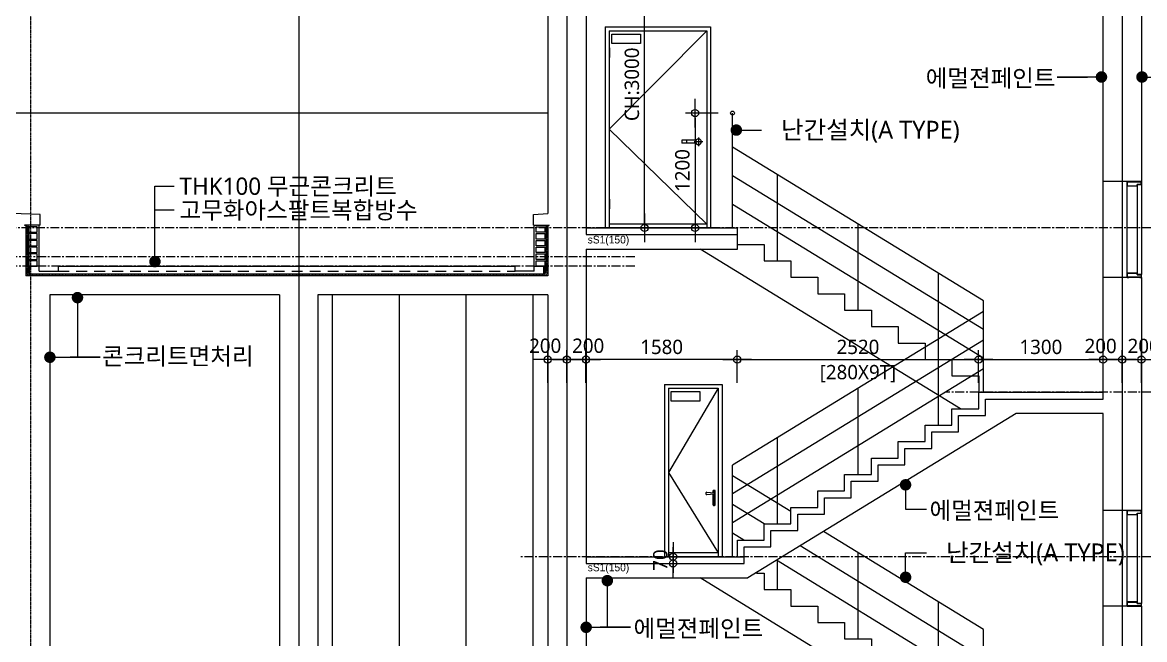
# Model space of a CAD drawing. Header units: millimetres. Extents: x -65167 to 413267, y -17142 to 66587.
# Drawn here: x 306857 to 318575, y 38918 to 45362 of the extents above; entities that cross this region are included whole.
import ezdxf
from ezdxf.enums import TextEntityAlignment as Align

# ---------------------------------------------------------------- set-up
doc = ezdxf.new("R2010")
doc.units = ezdxf.units.MM
doc.header["$LTSCALE"] = 75
doc.header["$MEASUREMENT"] = 0
doc.header["$PDSIZE"] = -10
for name, pattern in [('-HID', [2.5, 1.5, -1]), ('CEN', [62, 60, -1, 0, -1]), ('CENTER', [2, 1.25, -0.25, 0.25, -0.25]), ('HID', [2.5, 1.5, -1]), ('HIDDEN', [2, 1, -1])]:
    doc.linetypes.add(name, pattern=pattern)
doc.layers.get('0').update_dxf_attribs({"linetype": 'CONTINUOUS'})
doc.layers.get('Defpoints').update_dxf_attribs({"color": 171, "linetype": 'CONTINUOUS'})
doc.layers.add('A-XXXX-HATC', color=8, linetype='CONTINUOUS', lineweight=18)
for name, color, linetype in [('CEN(ST)', 1, 'CENTER'), ('center(창호)', 1, 'CEN'), ('COL', 2, 'CONTINUOUS'), ('CON', 2, 'CONTINUOUS'), ('DOOR', 4, 'CONTINUOUS'), ('DOOR-ELE', 252, 'CONTINUOUS'), ('ELE-5', 5, 'CONTINUOUS'), ('FIN', 8, 'CONTINUOUS'), ('FIN-2', 9, 'CONTINUOUS'), ('NDIM', 7, 'CONTINUOUS'), ('OPEN', 1, '-HID'), ('stair-hand', 252, 'CONTINUOUS'), ('SYM', 7, 'CONTINUOUS'), ('TEXT(MIN)', 7, 'CONTINUOUS'), ('TEXT(노트)', 7, 'CONTINUOUS'), ('WAL', 3, 'CONTINUOUS'), ('WIPEOUT', 7, 'CONTINUOUS'), ('wire-meshes', 1, 'CONTINUOUS'), ('방수', 8, 'HIDDEN')]:
    doc.layers.add(name, color=color, linetype=linetype)
doc.styles.add('CGS', font='cgse', dxfattribs={"bigfont": 'cgs'})
doc.styles.add('나눔바른고딕', font='NanumBarunGothic.ttf')
doc.dimstyles.new('NDIM 1200', dxfattribs={"dimscale": 75, "dimtxt": 3, "dimasz": 1, "dimexe": 2, "dimexo": 2, "dimgap": 1, "dimtad": 1, "dimdec": 0, "dimdsep": 46, "dimtxsty": 'CGS', "dimblk": 'DOT0', "dimcen": 1, "dimdle": 8, "dimclrd": 256, "dimclre": 256, "dimclrt": 256, "dimadec": 0, "dimazin": 0, "dimtfac": 1, "dimtdec": 0, "dimtix": 1, "dimtmove": 2, "dimatfit": 3, "dimldrblk": 'DOT0', "dimfxl": 1, "dimtolj": 1, "dimtzin": 0, "dimlwd": -1, "dimlwe": -1, "dimarcsym": 0})

# ---------------------------------------------------------------- blocks, each defined once
blk = doc.blocks.new('A$Cf4a16f9c')
blk.add_wipeout([(0, 0), (1100, 0), (1100, 2100), (0, 2100)]).dxf.layer = 'WIPEOUT'
at = {"layer": 'center(창호)'}
for p, q in [((125, 945), (125, 855)), ((80, 900), (170, 900))]:
    blk.add_line(p, q, dxfattribs=at)
at = {"layer": 'DOOR', "ltscale": 1000}
for p, q in [((0, 2100), (0, 0)), ((1100, 2100), (0, 2100)), ((40, 2060), (40, 0)), ((1060, 2060), (40, 2060)), ((1060, 2060), (1060, 0)), ((1100, 2100), (1100, 0)), ((0, 0), (1100, 0)), ((40, 40), (1060, 40))]:
    blk.add_line(p, q, dxfattribs=at)
blk.add_circle((125, 900), 30, dxfattribs=at)
at = {"layer": 'DOOR-ELE', "ltscale": 1000}
for p, q in [((151, 915), (300, 915)), ((151, 885), (300, 885)), ((250, 915), (250, 885)), ((300, 915), (300, 885))]:
    blk.add_line(p, q, dxfattribs=at)
for points in [[(1030, 2025), (730, 2025), (730, 1925), (1030, 1925)], [(1060, 1780), (1050, 1780), (1050, 1880), (1060, 1880)], [(1060, 200), (1050, 200), (1050, 300), (1060, 300)]]:
    blk.add_lwpolyline(points, close=True, dxfattribs=at)
at = {"layer": 'OPEN', "ltscale": 700}
for p, q in [((40, 2060), (1060, 1030)), ((1060, 1030), (40, 40))]:
    blk.add_line(p, q, dxfattribs=at)
blk = doc.blocks.new('A$C547E5452')
at = {"layer": 'DOOR'}
for p, q in [((0, -32), (0, -972)), ((44, -47), (44, -957)), ((150, -957), (150, -47))]:
    blk.add_line(p, q, dxfattribs=at)
for points in [[(150, -2), (133, -2), (133, -3), (148, -3), (148, -45), (46, -45), (46, -30), (2, -30), (2, -3), (16, -3), (16, -2), (0, -2), (0, -32), (44, -32), (44, -47), (150, -47)], [(10, -3), (10, -5), (140, -5), (140, -3)], [(150, -1002), (133, -1002), (133, -1000), (148, -1000), (148, -958), (46, -958), (46, -973), (2, -973), (2, -1000), (16, -1000), (16, -1002), (0, -1002), (0, -972), (44, -972), (44, -957), (150, -957)], [(10, -1000), (10, -998), (140, -998), (140, -1000)]]:
    blk.add_lwpolyline(points, close=True, dxfattribs=at)
blk = doc.blocks.new('DOT0')
blk.add_line((-3, 0), (3, 0))
at = {"color": 6}
blk.add_circle((0, 0), 0.75, dxfattribs=at)
blk = doc.blocks.new('*D1269')
at = {"layer": 'Defpoints', "color": 0, "ltscale": 0.4, "transparency": 16777216}
for p in [(312342, 41841), (312342, 41499), (312542, 41499)]:
    blk.add_point(p, dxfattribs=at)
at = {"layer": 'NDIM', "ltscale": 0.4, "transparency": 16777216}
for p, q in [((312342, 41599), (312342, 41941)), ((312492, 41841), (312392, 41841)), ((312542, 41599), (312542, 41941))]:
    blk.add_line(p, q, dxfattribs=at)
at = {"layer": 'NDIM', "ltscale": 0.4, "transparency": 16777216, "xscale": 50, "yscale": 50, "zscale": 50, "rotation": 180}
blk.add_blockref('DOT0', (312342, 41841), dxfattribs=at)
at = {"layer": 'NDIM', "ltscale": 0.4, "transparency": 16777216, "xscale": 50, "yscale": 50, "zscale": 50}
blk.add_blockref('DOT0', (312542, 41841), dxfattribs=at)
at = {"layer": 'NDIM', "ltscale": 0.4, "transparency": 16777216, "insert": (312316, 41985), "char_height": 150, "attachment_point": 5, "style": '나눔바른고딕'}
blk.add_mtext('\\A1;200', dxfattribs=at)
blk = doc.blocks.new('*D1270')
at = {"layer": 'Defpoints', "color": 0, "ltscale": 0.4, "transparency": 16777216}
for p in [(312742, 41841), (312542, 41499), (312742, 41499)]:
    blk.add_point(p, dxfattribs=at)
at = {"layer": 'NDIM', "ltscale": 0.4, "transparency": 16777216}
for p, q in [((312542, 41599), (312542, 41941)), ((312592, 41841), (312692, 41841)), ((312742, 41599), (312742, 41941))]:
    blk.add_line(p, q, dxfattribs=at)
at = {"layer": 'NDIM', "ltscale": 0.4, "transparency": 16777216, "xscale": 50, "yscale": 50, "zscale": 50, "rotation": 180}
blk.add_blockref('DOT0', (312542, 41841), dxfattribs=at)
at = {"layer": 'NDIM', "ltscale": 0.4, "transparency": 16777216, "xscale": 50, "yscale": 50, "zscale": 50}
blk.add_blockref('DOT0', (312742, 41841), dxfattribs=at)
at = {"layer": 'NDIM', "ltscale": 0.4, "transparency": 16777216, "insert": (312765, 41985), "char_height": 150, "attachment_point": 5, "style": '나눔바른고딕'}
blk.add_mtext('\\A1;200', dxfattribs=at)
blk = doc.blocks.new('*D1271')
at = {"layer": 'Defpoints', "color": 0, "ltscale": 0.4, "transparency": 16777216}
for p in [(312742, 41841), (312742, 41499), (314322, 41499)]:
    blk.add_point(p, dxfattribs=at)
at = {"layer": 'NDIM', "ltscale": 0.4, "transparency": 16777216}
for p, q in [((312742, 41599), (312742, 41941)), ((314272, 41841), (312792, 41841)), ((314322, 41599), (314322, 41941))]:
    blk.add_line(p, q, dxfattribs=at)
at = {"layer": 'NDIM', "ltscale": 0.4, "transparency": 16777216, "xscale": 50, "yscale": 50, "zscale": 50, "rotation": 180}
blk.add_blockref('DOT0', (312742, 41841), dxfattribs=at)
at = {"layer": 'NDIM', "ltscale": 0.4, "transparency": 16777216, "xscale": 50, "yscale": 50, "zscale": 50}
blk.add_blockref('DOT0', (314322, 41841), dxfattribs=at)
at = {"layer": 'NDIM', "ltscale": 0.4, "transparency": 16777216, "insert": (313532, 41973), "char_height": 150, "attachment_point": 5, "style": '나눔바른고딕'}
blk.add_mtext('\\A1;1580', dxfattribs=at)
blk = doc.blocks.new('*D1272')
at = {"layer": 'Defpoints', "color": 0, "ltscale": 0.4, "transparency": 16777216}
for p in [(316842, 41841), (314322, 41499), (316842, 41499)]:
    blk.add_point(p, dxfattribs=at)
at = {"layer": 'NDIM', "ltscale": 0.4, "transparency": 16777216}
for p, q in [((314322, 41599), (314322, 41941)), ((314372, 41841), (316792, 41841)), ((316842, 41599), (316842, 41941))]:
    blk.add_line(p, q, dxfattribs=at)
at = {"layer": 'NDIM', "ltscale": 0.4, "transparency": 16777216, "xscale": 50, "yscale": 50, "zscale": 50, "rotation": 180}
blk.add_blockref('DOT0', (314322, 41841), dxfattribs=at)
at = {"layer": 'NDIM', "ltscale": 0.4, "transparency": 16777216, "xscale": 50, "yscale": 50, "zscale": 50}
blk.add_blockref('DOT0', (316842, 41841), dxfattribs=at)
at = {"layer": 'NDIM', "ltscale": 0.4, "transparency": 16777216, "char_height": 150, "attachment_point": 5, "style": '나눔바른고딕'}
for s, insert in [('\\A1;2520', (315582, 41973)), ('\\A1;[280X9T]', (315582, 41694))]:
    blk.add_mtext(s, dxfattribs=dict(at, insert=insert))
blk = doc.blocks.new('*D1273')
at = {"layer": 'Defpoints', "color": 0, "ltscale": 0.4, "transparency": 16777216}
for p in [(318142, 41841), (316842, 41499), (318142, 41499)]:
    blk.add_point(p, dxfattribs=at)
at = {"layer": 'NDIM', "ltscale": 0.4, "transparency": 16777216}
for p, q in [((316842, 41599), (316842, 41941)), ((316892, 41841), (318092, 41841)), ((318142, 41599), (318142, 41941))]:
    blk.add_line(p, q, dxfattribs=at)
at = {"layer": 'NDIM', "ltscale": 0.4, "transparency": 16777216, "xscale": 50, "yscale": 50, "zscale": 50, "rotation": 180}
blk.add_blockref('DOT0', (316842, 41841), dxfattribs=at)
at = {"layer": 'NDIM', "ltscale": 0.4, "transparency": 16777216, "xscale": 50, "yscale": 50, "zscale": 50}
blk.add_blockref('DOT0', (318142, 41841), dxfattribs=at)
at = {"layer": 'NDIM', "ltscale": 0.4, "transparency": 16777216, "insert": (317492, 41973), "char_height": 150, "attachment_point": 5, "style": '나눔바른고딕'}
blk.add_mtext('\\A1;1300', dxfattribs=at)
blk = doc.blocks.new('*D1274')
at = {"layer": 'Defpoints', "color": 0, "ltscale": 0.4, "transparency": 16777216}
for p in [(318142, 41841), (318142, 41499), (318342, 41499)]:
    blk.add_point(p, dxfattribs=at)
at = {"layer": 'NDIM', "ltscale": 0.4, "transparency": 16777216}
for p, q in [((318142, 41599), (318142, 41941)), ((318292, 41841), (318192, 41841)), ((318342, 41599), (318342, 41941))]:
    blk.add_line(p, q, dxfattribs=at)
at = {"layer": 'NDIM', "ltscale": 0.4, "transparency": 16777216, "xscale": 50, "yscale": 50, "zscale": 50, "rotation": 180}
blk.add_blockref('DOT0', (318142, 41841), dxfattribs=at)
at = {"layer": 'NDIM', "ltscale": 0.4, "transparency": 16777216, "xscale": 50, "yscale": 50, "zscale": 50}
blk.add_blockref('DOT0', (318342, 41841), dxfattribs=at)
at = {"layer": 'NDIM', "ltscale": 0.4, "transparency": 16777216, "insert": (318116, 41983), "char_height": 150, "attachment_point": 5, "style": '나눔바른고딕'}
blk.add_mtext('\\A1;200', dxfattribs=at)
blk = doc.blocks.new('*D1275')
at = {"layer": 'Defpoints', "color": 0, "ltscale": 0.4, "transparency": 16777216}
for p in [(318542, 41841), (318342, 41499), (318542, 41499)]:
    blk.add_point(p, dxfattribs=at)
at = {"layer": 'NDIM', "ltscale": 0.4, "transparency": 16777216}
for p, q in [((318342, 41599), (318342, 41941)), ((318392, 41841), (318492, 41841)), ((318542, 41599), (318542, 41941))]:
    blk.add_line(p, q, dxfattribs=at)
at = {"layer": 'NDIM', "ltscale": 0.4, "transparency": 16777216, "xscale": 50, "yscale": 50, "zscale": 50, "rotation": 180}
blk.add_blockref('DOT0', (318342, 41841), dxfattribs=at)
at = {"layer": 'NDIM', "ltscale": 0.4, "transparency": 16777216, "xscale": 50, "yscale": 50, "zscale": 50}
blk.add_blockref('DOT0', (318542, 41841), dxfattribs=at)
at = {"layer": 'NDIM', "ltscale": 0.4, "transparency": 16777216, "insert": (318565, 41983), "char_height": 150, "attachment_point": 5, "style": '나눔바른고딕'}
blk.add_mtext('\\A1;200', dxfattribs=at)
blk = doc.blocks.new('*D1300')
at = {"layer": 'Defpoints', "color": 0, "ltscale": 0.4, "transparency": 16777216}
for p in [(314222, 44416), (313881, 43216), (314222, 43216)]:
    blk.add_point(p, dxfattribs=at)
at = {"layer": 'NDIM', "ltscale": 0.4, "transparency": 16777216}
for p, q in [((314122, 44416), (313781, 44416)), ((313881, 44366), (313881, 43266)), ((314122, 43216), (313781, 43216))]:
    blk.add_line(p, q, dxfattribs=at)
at = {"layer": 'NDIM', "ltscale": 0.4, "transparency": 16777216, "xscale": 50, "yscale": 50, "zscale": 50}
for p, rotation in [((313881, 44416), 90), ((313881, 43216), 270)]:
    blk.add_blockref('DOT0', p, dxfattribs=dict(at, rotation=rotation))
at = {"layer": 'NDIM', "ltscale": 0.4, "transparency": 16777216, "insert": (313749, 43816), "char_height": 150, "attachment_point": 5, "rotation": 90, "style": '나눔바른고딕'}
blk.add_mtext('\\A1;1200', dxfattribs=at)
blk = doc.blocks.new('*D1302')
at = {"layer": 'Defpoints', "color": 0, "ltscale": 0.4, "transparency": 16777216}
for p in [(312929, 46216), (313354, 46216), (312929, 43216)]:
    blk.add_point(p, dxfattribs=at)
at = {"layer": 'NDIM', "ltscale": 0.4, "transparency": 16777216}
for p, q in [((313029, 46216), (313454, 46216)), ((313354, 43266), (313354, 46166)), ((313029, 43216), (313454, 43216))]:
    blk.add_line(p, q, dxfattribs=at)
at = {"layer": 'NDIM', "ltscale": 0.4, "transparency": 16777216, "xscale": 50, "yscale": 50, "zscale": 50}
for p, rotation in [((313354, 46216), 90), ((313354, 43216), 270)]:
    blk.add_blockref('DOT0', p, dxfattribs=dict(at, rotation=rotation))
at = {"layer": 'NDIM', "ltscale": 0.4, "transparency": 16777216, "insert": (313222, 44716), "char_height": 150, "attachment_point": 5, "rotation": 90, "style": '나눔바른고딕'}
blk.add_mtext('\\A1;CH:3000', dxfattribs=at)
blk = doc.blocks.new('*D1553')
at = {"layer": 'Defpoints', "color": 0, "ltscale": 0.4, "transparency": 16777216}
for p in [(313226, 39783), (313226, 39713), (313651, 39713)]:
    blk.add_point(p, dxfattribs=at)
at = {"layer": 'NDIM', "ltscale": 0.4, "transparency": 16777216}
for p, q in [((313651, 39833), (313651, 39883)), ((313326, 39783), (313751, 39783)), ((313651, 39783), (313651, 39713)), ((313326, 39713), (313751, 39713)), ((313651, 39663), (313651, 39613))]:
    blk.add_line(p, q, dxfattribs=at)
at = {"layer": 'NDIM', "ltscale": 0.4, "transparency": 16777216, "xscale": 50, "yscale": 50, "zscale": 50}
for p, rotation in [((313651, 39783), 270), ((313651, 39713), 90)]:
    blk.add_blockref('DOT0', p, dxfattribs=dict(at, rotation=rotation))
at = {"layer": 'NDIM', "ltscale": 0.4, "transparency": 16777216, "insert": (313519, 39748), "char_height": 150, "attachment_point": 5, "rotation": 90, "style": '나눔바른고딕'}
blk.add_mtext('\\A1;70', dxfattribs=at)

msp = doc.modelspace()

# ---------------------------------------------------------------- hatches: boundary and pattern name
at = {"layer": 'A-XXXX-HATC', "ltscale": 0.1}
h = msp.add_hatch(dxfattribs=at)
h.set_pattern_fill('ANSI37', color=256, scale=100)
h.set_pattern_definition([(45, (-34894850.306, 1086675.003), (-8.838834765, 8.838834765), []), (135, (-34894850.306, 1086675.003), (-8.838834765, -8.838834765), [])])
edge = h.paths.add_edge_path()
edge.add_line((306932.4, 42816.1), (306932.4, 42736.1))
edge.add_line((306932.4, 42736.1), (306931.2, 42736.1))
edge.add_line((306931.2, 42736.1), (306912.4, 42754.9))
edge.add_line((306912.4, 42754.9), (306912.4, 42816.1))
edge.add_line((306912.4, 42816.1), (306932.4, 42816.1))
h = msp.add_hatch(dxfattribs=at)
h.set_pattern_fill('ANSI37', color=256, scale=100)
h.set_pattern_definition([(45, (-34895250.306, 1086675.003), (-8.838834765, 8.838834765), []), (135, (-34895250.306, 1086675.003), (-8.838834765, -8.838834765), [])])
edge = h.paths.add_edge_path()
edge.add_line((312302.4, 42816.1), (312302.4, 42736.1))
edge.add_line((312302.4, 42736.1), (312303.6, 42736.1))
edge.add_line((312303.6, 42736.1), (312322.4, 42754.9))
edge.add_line((312322.4, 42754.9), (312322.4, 42816.1))
edge.add_line((312322.4, 42816.1), (312302.4, 42816))
at = {"layer": 'SYM', "ltscale": 1000}
h = msp.add_hatch(color=256, dxfattribs=at)
h.dxf.hatch_style = 1
edge = h.paths.add_edge_path()
edge.add_arc((313798.8, 41467.4), 25, 0, 360)

# ---------------------------------------------------------------- linework, layer by layer
at = {"ltscale": 10000}
msp.add_circle((314272.4, 44416.1), 20, dxfattribs=at)
at = {"layer": 'CEN(ST)', "ltscale": 0.1}
msp.add_line((306942.4, 54495.8), (306942.4, 9316.1), dxfattribs=at)
at = {"layer": 'CEN(ST)', "ltscale": 10000}
for p, q in [((309742.4, 54495.8), (309742.4, 9316.1)), ((312542.4, 54495.8), (312542.4, 9316.1)), ((318342.4, 54495.8), (318342.4, 9316.1))]:
    msp.add_line(p, q, dxfattribs=at)
at = {"layer": 'CEN(ST)'}
for p, q in [((322242.4, 43216.1), (300827.3, 43216.1)), ((313253.4, 42916.1), (300827.3, 42916.1)), ((313253.4, 42816.1), (300827.3, 42816.1)), ((322242.4, 41499.4), (316494.4, 41499.4))]:
    msp.add_line(p, q, dxfattribs=at)
at = {"layer": 'COL'}
for p, q in [((312192.4, 43356.1), (312342.4, 43366.1)), ((312192.4, 43246.1), (312192.4, 43356.1)), ((312192.4, 43246.1), (312357.4, 43246.1))]:
    msp.add_line(p, q, dxfattribs=at)
at = {"layer": 'CON', "ltscale": 10000}
for p, q in [((312342.4, 48366.1), (312342.4, 43366.1)), ((318542.4, 48366.1), (318542.4, 43699.4)), ((312742.4, 47516.1), (312742.4, 43146.1)), ((318142.4, 43699.4), (318142.4, 47516.1)), ((318542.4, 43699.4), (318142.4, 43699.4)), ((307042.4, 43356.1), (306742.4, 43366.1)), ((307042.4, 43246.1), (306877.4, 43246.1)), ((306892.4, 43237.4), (306892.4, 42716.1)), ((312342.4, 43237.4), (312342.4, 42716.1)), ((314322.4, 42996.1), (314322.4, 43146.1)), ((312742.4, 42996.1), (312742.4, 39710.8)), ((312742.4, 42996.1), (314322.4, 42996.1)), ((318142.4, 41429.4), (318142.4, 42699.4)), ((318542.4, 42699.4), (318142.4, 42699.4)), ((318542.4, 42699.4), (318542.4, 40266.1)), ((309542.4, 42516.1), (307142.4, 42516.1)), ((309542.4, 42516.1), (309542.4, 32916.1)), ((309942.4, 42516.1), (309942.4, 32916.1)), ((312342.4, 42516.1), (309942.4, 42516.1)), ((312342.4, 42516.1), (312342.4, 32916.1)), ((316912.4, 41429.4), (318142.4, 41429.4)), ((318142.4, 40266.1), (318142.4, 41279.4)), ((318542.4, 40266.1), (318142.4, 40266.1)), ((312742.4, 39710.8), (314392.4, 39710.8)), ((312742.4, 39560.8), (312742.4, 36277.5)), ((312742.4, 39560.8), (314431.6, 39560.8)), ((318142.4, 37996.1), (318142.4, 39266.1)), ((318542.4, 39266.1), (318142.4, 39266.1)), ((318542.4, 39266.1), (318542.4, 36832.8))]:
    msp.add_line(p, q, dxfattribs=at)
at = {"layer": 'CON', "ltscale": 5}
for p, q in [((307042.4, 43246.1), (307042.4, 43356.1)), ((306892.4, 43237.4), (306877.4, 43246.1)), ((312342.4, 43237.4), (312357.4, 43246.1)), ((312342.4, 42716.1), (306892.4, 42716.1))]:
    msp.add_line(p, q, dxfattribs=at)
at = {"layer": 'CON', "ltscale": 1000}
for p, q in [((306892.4, 43228.9), (306892.4, 42716.1)), ((312742.4, 43146.1), (314322.4, 43146.1)), ((307142.4, 42516.1), (307142.4, 32916.1)), ((317234.7, 41279.4), (314431.6, 39560.8)), ((318142.4, 41279.4), (317234.7, 41279.4))]:
    msp.add_line(p, q, dxfattribs=at)
at = {"layer": 'CON', "ltscale": 10000}
msp.add_lwpolyline([(314392.4, 39712.8), (314392.4, 39884.4), (314672.4, 39884.4), (314672.4, 40056.1), (314952.4, 40056.1), (314952.4, 40227.8), (315232.4, 40227.8), (315232.4, 40399.4), (315512.4, 40399.4), (315512.4, 40571.1), (315792.4, 40571.1), (315792.4, 40742.8), (316072.4, 40742.8), (316072.4, 40914.4), (316352.4, 40914.4), (316352.4, 41086.1), (316632.4, 41086.1), (316632.4, 41257.8), (316912.4, 41257.8), (316912.4, 41429.4)], dxfattribs=at)
at = {"layer": 'ELE-5', "ltscale": 10000}
msp.add_line((316651.8, 37894.4), (313933.7, 39560.8), dxfattribs=at)
for points in [[(314322.4, 43044.4), (314602.4, 43044.4), (314602.4, 42872.8), (314882.4, 42872.8), (314882.4, 42701.1), (315162.4, 42701.1), (315162.4, 42529.4), (315442.4, 42529.4), (315442.4, 42357.8), (315722.4, 42357.8), (315722.4, 42186.1), (316002.4, 42186.1), (316002.4, 42014.4), (316282.4, 42014.4), (316282.4, 41842.8), (316562.4, 41842.8), (316562.4, 41671.1), (316842.4, 41671.1), (316842.4, 41499.4)], [(314523.3, 39611.1), (314602.4, 39611.1), (314602.4, 39439.4), (314882.4, 39439.4), (314882.4, 39267.8), (315162.4, 39267.8), (315162.4, 39096.1), (315442.4, 39096.1), (315442.4, 38924.4), (315722.4, 38924.4), (315722.4, 38752.8), (316002.4, 38752.8), (316002.4, 38581.1), (316282.4, 38581.1), (316282.4, 38409.4), (316562.4, 38409.4), (316562.4, 38237.8), (316842.4, 38237.8), (316842.4, 38066.1)]]:
    msp.add_lwpolyline(points, dxfattribs=at)
at = {"layer": 'FIN', "ltscale": 5}
for p, q in [((307032.4, 42766.1), (307032.4, 43246.1)), ((312202.4, 42766.1), (312202.4, 43246.1)), ((307032.4, 42816.1), (306912.4, 42816.1)), ((307232.4, 42816.1), (312002.4, 42816.1)), ((307232.4, 42766.1), (307232.4, 42816.1)), ((312002.4, 42766.1), (312002.4, 42816.1)), ((312202.4, 42816.1), (312322.4, 42816.1)), ((307032.4, 42766.1), (307232.4, 42766.1)), ((312202.4, 42766.1), (312002.4, 42766.1))]:
    msp.add_line(p, q, dxfattribs=at)
at = {"layer": 'FIN', "ltscale": 1000}
msp.add_line((314322.4, 43146.1), (314322.4, 43216.1), dxfattribs=at)
at = {"layer": 'FIN'}
msp.add_lwpolyline([(312342.4, 44416.1), (300827.3, 44416.1)], dxfattribs=at)
at = {"layer": 'FIN-2'}
for p, q in [((306897.4, 43237.9), (306877.4, 43246.1)), ((310096.2, 37592.1), (310096.2, 42516.1)), ((310794.2, 37592.1), (310794.2, 42516.1)), ((311492.2, 37592.1), (311492.2, 42516.1)), ((312190.2, 37592.1), (312190.2, 42516.1))]:
    msp.add_line(p, q, dxfattribs=at)
at = {"layer": 'FIN-2', "ltscale": 0.1}
for p, q in [((306912.4, 43246.1), (306912.4, 42754.9)), ((312357.4, 43246.1), (312322.4, 43231.8)), ((312322.4, 43246.1), (312322.4, 42754.9)), ((306932.4, 42736.1), (306932.4, 42816.1)), ((312302.4, 42735.9), (312302.4, 42816.1)), ((306892.4, 42746.6), (306923, 42716.1)), ((306912.4, 42754.9), (306931.2, 42736.1)), ((306931.2, 42736.1), (312303.6, 42736.1)), ((312322.4, 42754.9), (312303.6, 42736.1)), ((312342.4, 42746.6), (312311.9, 42716.1))]:
    msp.add_line(p, q, dxfattribs=at)
at = {"layer": 'stair-hand', "ltscale": 10000}
for p, q in [((314272.4, 43214.2), (314272.4, 44169.4)), ((316892.4, 42454.6), (314272.4, 44060.9)), ((316892.4, 42154.6), (314272.4, 43760.9)), ((314742.4, 42872.8), (314742.4, 43772.8)), ((318142.4, 42699.4), (318142.4, 43699.4)), ((316892.4, 41854.6), (314272.4, 43460.9)), ((315582.4, 42357.8), (315582.4, 43257.8)), ((316422.4, 41842.8), (316422.4, 42742.8)), ((316892.4, 41499.4), (316892.4, 42454.6)), ((316892.4, 42344.3), (314272.4, 40737.9)), ((316892.4, 42044.3), (314272.4, 40437.9)), ((316422.4, 41156.1), (316422.4, 42056.1)), ((316892.4, 41744.3), (314272.4, 40137.9)), ((315582.4, 40641.1), (315582.4, 41541.1)), ((314742.4, 40126.1), (314742.4, 41026.1)), ((314272.4, 39782.8), (314272.4, 40737.9)), ((314272.4, 39780.8), (314272.4, 40736)), ((314882.4, 40253.6), (314272.4, 40627.6)), ((314602.4, 40125.3), (314272.4, 40327.6)), ((314742.4, 40126.1), (314742.4, 40339.4)), ((318142.4, 39266.1), (318142.4, 40266.1)), ((314391.8, 39954.4), (314272.4, 40027.6)), ((316892.4, 39021.3), (315222, 40045.4)), ((316892.4, 38721.3), (314977.3, 39895.4)), ((316892.4, 38421.3), (314732.7, 39745.4)), ((314742.4, 39439.4), (314742.4, 39751.4)), ((315582.4, 38924.4), (315582.4, 39824.4)), ((316422.4, 38409.4), (316422.4, 39309.4)), ((316892.4, 38066.1), (316892.4, 39021.3))]:
    msp.add_line(p, q, dxfattribs=at)
msp.add_lwpolyline([(314272.4, 43216.1), (314272.4, 44416.1)], dxfattribs=at)
at = {"layer": 'TEXT(MIN)', "ltscale": 10000}
msp.add_line((308441.1, 43402.1), (308241.1, 43402.1), dxfattribs=at)
at = {"layer": 'WAL'}
for points in [[(307012.4, 43228.1), (306922.4, 43228.1), (306922.4, 43171.1), (307012.4, 43171.1)], [(307012.4, 43157.1), (306922.4, 43157.1), (306922.4, 43100.1), (307012.4, 43100.1)], [(312222.4, 43228.1), (312312.4, 43228.1), (312312.4, 43171.1), (312222.4, 43171.1)], [(312222.4, 43157.1), (312312.4, 43157.1), (312312.4, 43100.1), (312222.4, 43100.1)], [(307012.4, 43086.1), (306922.4, 43086.1), (306922.4, 43029.1), (307012.4, 43029.1)], [(307012.4, 43015.1), (306922.4, 43015.1), (306922.4, 42958.1), (307012.4, 42958.1)], [(312222.4, 43086.1), (312312.4, 43086.1), (312312.4, 43029.1), (312222.4, 43029.1)], [(312222.4, 43015.1), (312312.4, 43015.1), (312312.4, 42958.1), (312222.4, 42958.1)], [(307012.4, 42944.1), (306922.4, 42944.1), (306922.4, 42887.1), (307012.4, 42887.1)], [(312222.4, 42944.1), (312312.4, 42944.1), (312312.4, 42887.1), (312222.4, 42887.1)], [(307012.4, 42873.1), (306922.4, 42873.1), (306922.4, 42816.1), (307012.4, 42816.1)], [(312222.4, 42873.1), (312312.4, 42873.1), (312312.4, 42816.1), (312222.4, 42816.1)]]:
    msp.add_lwpolyline(points, close=True, dxfattribs=at)
at = {"layer": 'wire-meshes', "linetype": 'HID'}
msp.add_line((307232.4, 42766.1), (312002.4, 42766.1), dxfattribs=at)
at = {"layer": '방수', "linetype": 'HID', "ltscale": 0.05}
for p, q in [((306902.4, 43235.9), (306877.4, 43246.1)), ((312357.4, 43246.1), (312332.4, 43231.7)), ((306902.4, 43235.9), (306902.4, 42750.8)), ((312332.4, 43231.7), (312332.4, 42750.8))]:
    msp.add_line(p, q, dxfattribs=at)
at = {"layer": '방수', "ltscale": 0.1}
for p, q in [((306927.1, 42726.1), (306902.4, 42750.8)), ((306927.1, 42726.1), (312307.8, 42726.1)), ((312307.8, 42726.1), (312332.4, 42750.8))]:
    msp.add_line(p, q, dxfattribs=at)

# ---------------------------------------------------------------- block references
at = {"xscale": -1}
for p in [(318542.4, 43701), (318542.4, 40267.7)]:
    msp.add_blockref('A$C547E5452', p, dxfattribs=at)

# ---------------------------------------------------------------- texts
at = {"layer": 'Defpoints', "style": 'CGS'}
for p in [(312976.8, 43030), (312976.8, 39606.8)]:
    msp.add_text('sS1(150)', height=80, dxfattribs=at).set_placement(p, align=Align.BOTTOM_CENTER)
at = {"layer": 'TEXT(MIN)', "style": '나눔바른고딕'}
for s, p in [('에멀젼페인트', (316289.2, 44781)), ('THK100 무근콘크리트', (308498.2, 43652.1)), ('고무화아스팔트복합방수', (308498.2, 43402.1)), ('에멀젼페인트', (316329.1, 40266.3)), ('에멀젼페인트', (313238.1, 39034.2))]:
    msp.add_text(s, height=180, dxfattribs=at).set_placement(p, align=Align.MIDDLE_LEFT)
msp.add_text('콘크리트면처리', height=180, dxfattribs=at).set_placement((309270.5, 41877.2), align=Align.MIDDLE_RIGHT)
at = {"layer": 'TEXT(노트)', "style": '나눔바른고딕'}
for p in [(316643.8, 44241.1), (318367.5, 39827.4)]:
    msp.add_text('난간설치(A TYPE)', height=187.5, dxfattribs=at).set_placement(p, align=Align.MIDDLE_RIGHT)

# ---------------------------------------------------------------- dimensions: what is measured, and where the dimension line sits
at = {"layer": 'NDIM', "ltscale": 0.4}
for base, p1, p2, picture, middle in [((312342.4, 41841.2), (312542.4, 41499.4), (312342.4, 41499.4), '*D1269', (312316.3, 41985.4)), ((318142.4, 41841.2), (318342.4, 41499.4), (318142.4, 41499.4), '*D1274', (318116.3, 41983.1))]:
    dim = msp.add_linear_dim(base=base, p1=p1, p2=p2, angle=180, dimstyle='NDIM 1200', override={"dimscale": 50, "dimtxsty": '나눔바른고딕'}, dxfattribs=at)
    dim.commit()
    dim.dimension.update_dxf_attribs({"geometry": picture, "text_midpoint": middle, "dimtype": 160})
for base, p1, p2, picture, middle in [((312742.4, 41841.2), (312542.4, 41499.4), (312742.4, 41499.4), '*D1270', (312764.5, 41985.4)), ((318542.4, 41841.2), (318342.4, 41499.4), (318542.4, 41499.4), '*D1275', (318564.5, 41983.1))]:
    dim = msp.add_linear_dim(base=base, p1=p1, p2=p2, dimstyle='NDIM 1200', override={"dimscale": 50, "dimtxsty": '나눔바른고딕'}, dxfattribs=at)
    dim.commit()
    dim.dimension.update_dxf_attribs({"geometry": picture, "text_midpoint": middle, "dimtype": 160})
dim = msp.add_linear_dim(base=(318142.4, 41841.2), p1=(316842.4, 41499.4), p2=(318142.4, 41499.4), dimstyle='NDIM 1200', override={"dimscale": 50, "dimtxsty": '나눔바른고딕'}, dxfattribs=at)
dim.commit()
dim.dimension.update_dxf_attribs({"geometry": '*D1273', "text_midpoint": (317492.4, 41972.8)})

# ---------------------------------------------------------------- leaders
at = {"layer": 'NDIM', "ltscale": 10000}
for points in [[(318124.7, 44792.3), (317660.7, 44792.3), (317979, 44792.3)], [(318547.7, 44792.3), (319072, 44792.3), (318760.8, 44792.3)], [(314311.9, 44238.1), (314575.3, 44238.1)], [(308241.1, 42864.4), (308241.1, 43652.1), (308441.1, 43652.1)], [(307432.1, 42488.2), (307432.1, 41865.8), (307632.1, 41865.8)], [(307143.9, 41865.8), (307668.3, 41865.8), (307357.1, 41865.8)], [(316079.2, 40533.6), (316079.2, 40277.7), (316299, 40277.7)], [(316079.2, 39568.4), (316079.2, 39824.3), (316299, 39824.3)], [(312964.7, 39533), (312964.7, 39045.6), (313171.8, 39045.6)], [(312743.9, 39045.6), (313208, 39045.6), (312889.7, 39045.6)]]:
    msp.add_leader(points, dimstyle='NDIM 1200', override={"dimscale": 120, "dimasz": 1, "dimgap": 1, "dimtad": 0, "dimldrblk": 'Dot'}, dxfattribs=at)

# ---------------------------------------------------------------- next in the draw order: block references
at = {"ltscale": 0.1, "xscale": -1}
msp.add_blockref('A$Cf4a16f9c', (314042.4, 43216.1), dxfattribs=at)

# ---------------------------------------------------------------- next in the draw order: wipeouts: each hides what was drawn before it
msp.add_wipeout([(314162.4, 41582.8), (313562.4, 41582.8), (313562.4, 39782.8), (314162.4, 39782.8)]).dxf.layer = 'WIPEOUT'

# ---------------------------------------------------------------- next in the draw order: linework, layer by layer
at = {"layer": 'CEN(ST)'}
msp.add_line((322242.4, 39782.8), (312042.4, 39782.8), dxfattribs=at)
at = {"layer": 'DOOR', "ltscale": 1000}
for p, q in [((313562.4, 41582.8), (313562.4, 39782.8)), ((313562.4, 41582.8), (314162.4, 41582.8)), ((313602.4, 41542.8), (313602.4, 39782.8)), ((313602.4, 41542.8), (314122.4, 41542.8)), ((314122.4, 41542.8), (314122.4, 39782.8)), ((314162.4, 41582.8), (314162.4, 39782.8)), ((314162.4, 39782.8), (313562.4, 39782.8)), ((314122.4, 39822.8), (313602.4, 39822.8))]:
    msp.add_line(p, q, dxfattribs=at)
at = {"layer": 'DOOR-ELE', "ltscale": 1000}
for p, q in [((314004.6, 40456.3), (314079.7, 40450.3)), ((314004.6, 40432.3), (314079.7, 40438.3)), ((314066.1, 40467.3), (314066.1, 40451.4)), ((314066.1, 40437.2), (314066.1, 40326.5)), ((314071.1, 40467.3), (314071.1, 40451.4)), ((314071.1, 40437.2), (314071.1, 40326.5)), ((314084.3, 40475.3), (314074.1, 40475.3)), ((314084.3, 40470.3), (314074.1, 40470.3)), ((314087.3, 40326.5), (314087.3, 40467.3)), ((314092.3, 40326.5), (314092.3, 40467.3)), ((314074.1, 40323.5), (314084.3, 40323.5)), ((314074.1, 40318.5), (314084.3, 40318.5))]:
    msp.add_line(p, q, dxfattribs=at)
msp.add_lwpolyline([(313632.4, 41507.8), (313932.4, 41507.8), (313932.4, 41407.8), (313632.4, 41407.8)], close=True, dxfattribs=at)
for radius in [5, 3]:
    msp.add_circle((314079.2, 40332.5), radius, dxfattribs=at)
for centre, radius, start, end in [((314003.7, 40444.3), 12, 85.44256, 274.55744), ((314074.1, 40467.3), 8, 90, 180), ((314074.1, 40467.3), 3, 90, 180), ((314079.2, 40444.3), 6, 270, 90), ((314084.3, 40467.3), 8, 0, 90), ((314084.3, 40467.3), 3, 0, 90), ((314074.1, 40326.5), 8, 180, 270), ((314074.1, 40326.5), 3, 180, 270), ((314084.3, 40326.5), 3, 270, 0), ((314084.3, 40326.5), 8, 270, 0)]:
    msp.add_arc(centre, radius, start, end, dxfattribs=at)
at = {"layer": 'ELE-5', "ltscale": 10000}
msp.add_line((316651.8, 41327.8), (313933.7, 42994.2), dxfattribs=at)
at = {"layer": 'FIN', "ltscale": 1000}
msp.add_line((312742.4, 43216.1), (314322.4, 43216.1), dxfattribs=at)
at = {"layer": 'FIN', "ltscale": 10000}
msp.add_line((312742.4, 39782.8), (314392.4, 39782.8), dxfattribs=at)
msp.add_lwpolyline([(312742.4, 39782.8), (314322.4, 39782.8), (314322.4, 39954.4), (314602.4, 39954.4), (314602.4, 40126.1), (314882.4, 40126.1), (314882.4, 40297.8), (315162.4, 40297.8), (315162.4, 40469.4), (315442.4, 40469.4), (315442.4, 40641.1), (315722.4, 40641.1), (315722.4, 40812.8), (316002.4, 40812.8), (316002.4, 40984.4), (316282.4, 40984.4), (316282.4, 41156.1), (316562.4, 41156.1), (316562.4, 41327.8), (316842.4, 41327.8), (316842.4, 41499.4), (318142.4, 41499.4)], dxfattribs=at)
at = {"layer": 'OPEN', "ltscale": 700}
for p, q in [((314122.4, 41542.8), (313602.4, 40662.8)), ((313602.4, 40662.8), (314122.4, 39822.8))]:
    msp.add_line(p, q, dxfattribs=at)

# ---------------------------------------------------------------- next in the draw order: dimensions: what is measured, and where the dimension line sits
at = {"layer": 'NDIM', "ltscale": 0.4}
dim = msp.add_linear_dim(base=(313354, 46216.1), p1=(312929, 43216.1), p2=(312929, 46216.1), angle=90, text='CH:<>', dimstyle='NDIM 1200', override={"dimscale": 50, "dimtxsty": '나눔바른고딕'}, dxfattribs=at)
dim.commit()
dim.dimension.update_dxf_attribs({"geometry": '*D1302', "text_midpoint": (313222.4, 44716.1)})
for base, p1, p2, angle, picture, middle in [((313880.6, 43216.1), (314222.4, 44416.1), (314222.4, 43216.1), 270, '*D1300', (313749.2, 43816.1)), ((312742.4, 41841.2), (314322.4, 41499.4), (312742.4, 41499.4), 180, '*D1271', (313532.4, 41972.7)), ((313650.8, 39712.8), (313225.8, 39782.8), (313225.8, 39712.8), 270, '*D1553', (313519.4, 39747.8))]:
    dim = msp.add_linear_dim(base=base, p1=p1, p2=p2, angle=angle, dimstyle='NDIM 1200', override={"dimscale": 50, "dimtxsty": '나눔바른고딕'}, dxfattribs=at)
    dim.commit()
    dim.dimension.update_dxf_attribs({"geometry": picture, "text_midpoint": middle})
dim = msp.add_linear_dim(base=(316842.4, 41841.2), p1=(314322.4, 41499.4), p2=(316842.4, 41499.4), text='<>\\X[280X9T]', dimstyle='NDIM 1200', override={"dimscale": 50, "dimtxsty": '나눔바른고딕'}, dxfattribs=at)
dim.commit()
dim.dimension.update_dxf_attribs({"geometry": '*D1272', "text_midpoint": (315582.4, 41841.2)})

doc.saveas('drawing.dxf')
